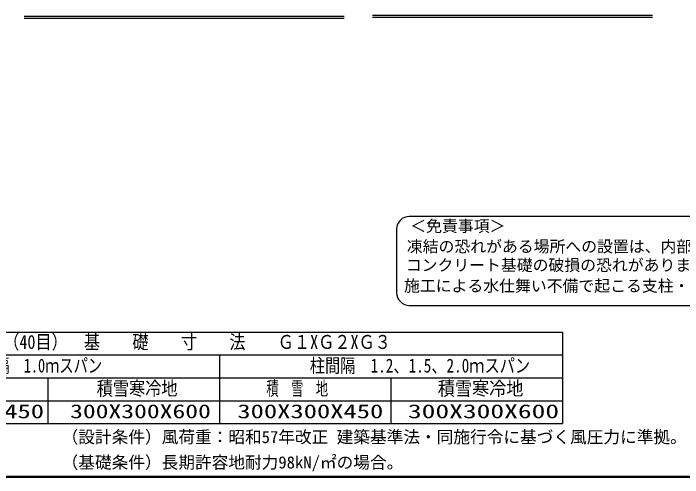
# Model space of a CAD drawing. Units: millimetres, scale not verified, with parts at other scales. Extents: x -4425 to 4425, y -3150 to 3150.
# Drawn here: x 21 to 2655, y -2925 to -1097 of the extents above; entities that cross this region are included whole.
import ezdxf
from ezdxf.enums import TextEntityAlignment as Align

# ---------------------------------------------------------------- set-up
doc = ezdxf.new("R2010")
doc.units = ezdxf.units.MM
doc.header["$LTSCALE"] = 20
for name, color, linetype, lineweight in [('0-0_1', 7, 'Continuous', 25), ('0-5_WAKU', 7, 'Continuous', 25), ('0-6_D-TTL-TXT', 2, 'Continuous', 25)]:
    doc.layers.add(name, color=color, linetype=linetype, lineweight=lineweight)
doc.styles.add('ＭＳ ゴシック', font='')
doc.styles.get('ＭＳ ゴシック').set_extended_font_data('MS Gothic')

msp = doc.modelspace()

# ---------------------------------------------------------------- linework, layer by layer
at = {"layer": '0-0_1'}
for p, q in [((1433.84, -1104.76), (2536.8, -1104.76)), ((63.23, -1108.54), (1322.22, -1108.54)), ((63.23, -1116.04), (1322.22, -1116.04)), ((1433.84, -1112.26), (2536.8, -1112.26))]:
    msp.add_line(p, q, dxfattribs=at)
at = {"layer": '0-0_1', "color": 2}
for p, q in [((-3718.39, -2352.18), (2181.61, -2352.18)), ((2181.61, -2352.18), (2181.61, -2712.18)), ((-518.39, -2442.18), (2181.61, -2442.18)), ((831.61, -2442.18), (831.61, -2712.18)), ((-518.39, -2532.18), (2181.61, -2532.18)), ((156.61, -2532.18), (156.61, -2712.18)), ((1506.61, -2532.18), (1506.61, -2712.18)), ((-3718.39, -2622.18), (2181.61, -2622.18)), ((-3718.39, -2712.18), (2181.61, -2712.18))]:
    msp.add_line(p, q, dxfattribs=at)
at = {"layer": '0-5_WAKU'}
msp.add_lwpolyline([(-4050.2, 2925), (4199.8, 2925), (4199.8, -2925), (-4050.2, -2925)], close=True, dxfattribs=at)
for points in [[(4197.8, 2923), (4197.8, -2923), (-4048.2, -2923)], [(4195.8, 2921), (4195.8, -2921), (-4046.2, -2921)]]:
    msp.add_lwpolyline(points, dxfattribs=at)
at = {"layer": '0-6_D-TTL-TXT'}
for p, q in [((4024.85, -1896.8), (1579.3, -1896.8)), ((1529.3, -1946.8), (1529.3, -2196.8)), ((1579.3, -2246.8), (4024.85, -2246.8))]:
    msp.add_line(p, q, dxfattribs=at)
for centre, start, end in [((1579.3, -1946.8), 90, 180), ((1579.3, -2196.8), 180, 270)]:
    msp.add_arc(centre, 50, start, end, dxfattribs=at)

# ---------------------------------------------------------------- texts
at = {"layer": '0-0_1', "style": 'ＭＳ ゴシック'}
for s, width, p in [('（40目）\u3000基\u3000\u3000礎\u3000\u3000寸\u3000\u3000法\u3000\u3000Ｇ１XＧ２XＧ３', 0.85, (-19.09, -2434.66)), ('柱間隔\u30001.0ｍスパン', 0.75, (-162.44, -2527.73)), ('柱間隔\u30001.2、1.5、2.0ｍスパン', 0.8, (1187.56, -2527.73)), ('積雪寒冷地', 0.85, (349.06, -2617.73)), ('積\u3000雪\u3000地', 0.65, (1016.56, -2617.73)), ('積雪寒冷地', 0.9, (1691.56, -2617.73)), ('300X300X450', 1.4, (-432.86, -2707.73)), ('300X300X600', 1.35, (244.2, -2707.73)), ('300X300X450', 1.4, (902.42, -2707.73)), ('300X300X600', 1.45, (1573.75, -2707.73))]:
    msp.add_text(s, height=54.84, dxfattribs=dict(at, width=width)).set_placement(p, align=Align.BOTTOM_LEFT)
at = {"layer": '0-6_D-TTL-TXT', "color": 7, "style": 'ＭＳ ゴシック'}
for s, height, p in [('＜免責事項＞ \u3000\u3000', 45.75, (1583, -1970.98)), ('凍結の恐れがある場所への設置は、内部に溜まった雨水等の凍結融解により支柱の破損や', 45.75, (1569.48, -2051.47)), ('コンクリート基礎の破損の恐れがありますので施工時、水仕舞いを行ってください。', 45.75, (1565.37, -2124.9)), ('施工による水仕舞い不備で起こる支柱・基礎の破損について当社は責任を負いかねます。 ', 45.75, (1558.38, -2206.39)), ('（設計条件）風荷重：昭和57年改正 建築基準法・同施行令に基づく風圧力に準拠。', 48.11, (210.75, -2803.47)), ('（基礎条件）長期許容地耐力98kN/㎡の場合。', 48.11, (210.75, -2903.47))]:
    msp.add_text(s, height=height, dxfattribs=at).set_placement(p, align=Align.BOTTOM_LEFT)

doc.saveas('drawing.dxf')
